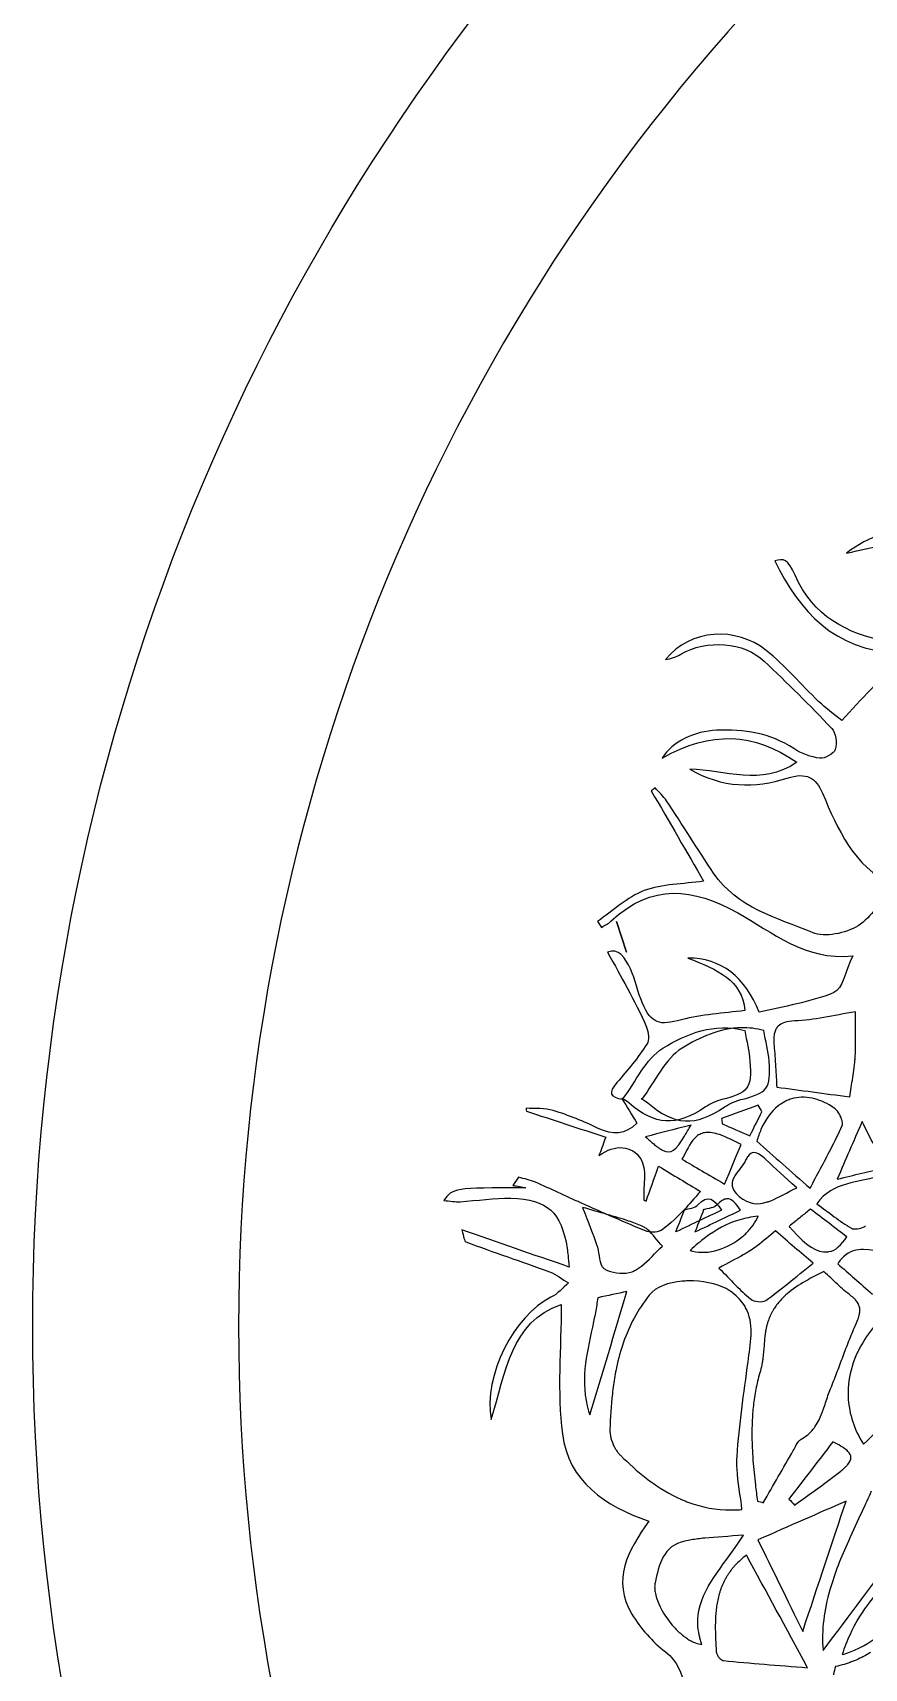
# Model space of a CAD drawing. Extents: x 0 to 430, y 0 to 430.
# Drawn here: x 0.1 to 82.9, y 180.9 to 343.6 of the extents above; entities that cross this region are included whole.
import ezdxf

# ---------------------------------------------------------------- set-up
doc = ezdxf.new("R2010")
doc.units = 0
doc.layers.add('Calque_1', color=7, linetype='CONTINUOUS')

msp = doc.modelspace()

# ---------------------------------------------------------------- linework, layer by layer
at = {"layer": 'Calque_1', "color": 7}
for points in [[(58.24428, 255.19948), (59.23957, 252.12576)], [(70.66779, 244.62703)], [(60.7641, 237.5334)], [(76.89951, 237.71802)], [(65.65414, 234.94876)], [(82.67015, 235.29604)], [(71.90544, 232.21405)], [(54.85014, 226.77203)], [(69.22136, 227.61487)], [(72.32608, 225.8837)], [(74.0681, 224.42437)], [(82.82983, 222.57856)], [(59.27985, 218.40408)], [(79.75503, 203.45841)], [(81.07843, 197.56571)]]:
    msp.add_lwpolyline(points, close=True, dxfattribs=at)
for points in [[(82.00303, 246.20677), (82.00353, 246.20677)], [(73.9591, 244.09837), (73.9591, 244.09786)], [(74.019, 244.29526), (74.019, 244.29475), (74.019, 244.29423)], [(74.0991, 244.47458), (74.0991, 244.47406)], [(74.20039, 244.63736), (74.20039, 244.63684)], [(74.32493, 244.78257), (74.32493, 244.78205)], [(82.01303, 244.95155), (82.01303, 244.95207)], [(73.886, 243.40953), (73.886, 243.40901)], [(73.894, 243.65551), (73.894, 243.65499)], [(73.9123, 242.86899), (73.9123, 242.86848)], [(73.9178, 243.88547), (73.9178, 243.88495), (73.9178, 243.88444)], [(82.02543, 242.70001), (82.02543, 242.70053)], [(73.9991, 241.79309), (73.9991, 241.79257)], [(74.0683, 240.73217), (74.0683, 240.73166)], [(81.93913, 241.14507), (81.93913, 241.14558)], [(82.00993, 242.16878), (82.00993, 242.16929)], [(81.74277, 239.66815), (81.74277, 239.66867), (81.74277, 239.66919)], [(81.88333, 240.65001), (81.88333, 240.65052)], [(74.18767, 238.72248), (74.18767, 238.72196)], [(77.96094, 237.55989), (77.96042, 237.55989)], [(81.43788, 237.75871), (81.43788, 237.75923)], [(72.34417, 236.92482), (72.34417, 236.92534)], [(67.42612, 234.22148), (67.42612, 234.22167)], [(80.71106, 234.9776), (80.71106, 234.97812)], [(62.28277, 232.80212), (62.28329, 232.80212)], [(62.58973, 232.5856), (62.59024, 232.5856)], [(65.01129, 233.86252), (65.0118, 233.86304)], [(72.18862, 233.35236), (72.18811, 233.35184)], [(71.1892, 231.66629), (71.1892, 231.66577)], [(48.49762, 229.77134), (47.9265, 228.95172)], [(80.18917, 229.57339), (80.18968, 229.57339)], [(70.45695, 227.86187), (70.45746, 227.86135)], [(66.90584, 226.52708), (66.90574, 226.52708)], [(77.54489, 226.59695), (77.54437, 226.59691)], [(59.44624, 225.41087), (59.44572, 225.41087)], [(60.1201, 225.17006), (60.11958, 225.17006)], [(61.34328, 224.54633), (61.34276, 224.54633)], [(75.40652, 224.87918), (75.40652, 224.87867)], [(82.86601, 224.82898), (82.86652, 224.82898)], [(80.24808, 221.15694), (80.24808, 221.15642)], [(80.59586, 221.62616), (80.59586, 221.62564)], [(56.78801, 220.93105), (56.78853, 220.93054)], [(56.86033, 220.82098), (56.86033, 220.82047)], [(78.87625, 220.38538), (78.87607, 220.38536)], [(65.36178, 219.46043), (65.36165, 219.46034)], [(69.52432, 218.45946), (69.5238, 218.45946)], [(80.22346, 219.12603), (80.22294, 219.12603)], [(71.02448, 216.89883), (71.02448, 216.89935)], [(71.55714, 217.66871), (71.55765, 217.66871)], [(73.9327, 216.72977), (73.9327, 216.72925)], [(82.01508, 217.58555), (82.01508, 217.58607)], [(82.28173, 217.214), (82.28173, 217.21452)], [(82.44713, 216.64866), (82.44713, 216.64917)], [(82.45013, 216.45642), (82.45013, 216.45694)], [(73.15286, 214.86321), (73.15286, 214.86269)], [(73.53221, 215.99028), (73.53221, 215.98976)], [(82.43153, 216.26212), (82.43153, 216.26263)], [(72.92856, 213.04213), (72.92856, 213.04161)], [(73.08826, 214.55367), (73.08826, 214.55315)], [(80.70865, 211.78591), (80.70865, 211.78642)], [(82.40651, 212.73931), (82.40651, 212.73879)], [(72.73942, 211.33577), (72.73942, 211.33526)], [(80.13659, 210.25835), (80.13659, 210.25887)], [(55.462, 206.50506), (55.462, 206.50454)], [(71.71025, 204.04268), (71.71025, 204.04216)], [(71.71525, 204.85142), (71.71525, 204.8509)], [(58.20033, 202.6578), (58.20033, 202.65728)], [(58.40497, 202.371), (58.40497, 202.37048)], [(71.72675, 203.23394), (71.72675, 203.23343)], [(70.23267, 200.71739), (70.23267, 200.71791)], [(65.52288, 197.39817), (65.5234, 197.39817)], [(75.94024, 197.16939), (75.94024, 197.16888)], [(70.71843, 196.72849), (70.71843, 196.729)], [(70.88035, 194.1923), (70.88009, 194.1923)], [(81.30891, 193.6001), (81.30891, 193.59959)], [(71.16454, 192.19344), (71.16431, 192.19398)], [(69.40524, 190.3791), (69.40524, 190.37858)], [(69.60109, 190.65299), (69.60109, 190.65247)], [(69.81452, 190.92274), (69.81452, 190.92222), (69.81452, 190.9217)], [(70.04603, 191.18732), (70.04603, 191.1868), (70.04603, 191.18629)], [(62.04056, 188.83966), (62.04056, 188.83914)], [(68.55465, 188.64794), (68.55465, 188.64742), (68.55465, 188.64691)], [(68.6611, 188.9456), (68.6611, 188.94508)], [(68.78047, 189.24015), (68.78047, 189.23964)], [(68.91432, 189.53109), (68.91432, 189.53057), (68.91432, 189.53006)], [(69.06211, 189.8179), (69.06211, 189.81738), (69.06211, 189.81686)], [(69.22592, 190.10057), (69.22592, 190.10005)], [(79.46509, 188.73993), (79.46509, 188.73942)], [(68.19864, 187.1116), (68.19864, 187.11108), (68.19864, 187.11057)], [(68.30871, 187.7343), (68.30871, 187.73378)], [(68.46115, 188.34667), (68.46115, 188.34615), (68.46115, 188.34563)], [(66.43979, 186.70594), (66.43979, 186.70646)], [(68.08444, 185.83781), (68.08444, 185.83729), (68.08444, 185.83677)], [(68.12574, 186.47908), (68.12574, 186.47856), (68.12574, 186.47756)], [(66.41499, 184.52054), (66.41499, 184.52106)], [(66.49459, 184.1278), (66.49459, 184.12832)], [(68.07544, 184.53763), (68.07544, 184.53711), (68.07544, 184.53659)], [(81.47117, 184.31849), (81.47117, 184.31797)], [(68.16524, 182.56302), (68.16524, 182.5625)], [(68.18954, 182.44003), (68.18954, 182.43951), (68.18954, 182.439)], [(77.25206, 181.00032), (77.25154, 181.00084)], [(77.25254, 181.00084), (77.25254, 181.00136)]]:
    msp.add_lwpolyline(points, dxfattribs=at)
for points in [[(0.14455, 214.99998), (0.14454, 333.66137), (96.33861, 429.85544), (215, 429.85545)], [(77.56064, 352.41145), (41.10945, 315.96746), (20.6313, 266.53827), (20.6313, 214.99866)], [(88.17873, 294.64581), (85.77519, 294.09941), (83.38917, 293.57924), (81.13607, 291.80931)], [(81.13607, 291.80931), (83.79345, 292.39837), (86.08511, 292.90651), (87.97276, 293.32491)], [(76.00158, 289.60725), (75.26742, 291.21939), (74.86478, 291.31758), (73.98318, 291.04602)], [(73.98318, 291.04602), (76.44498, 286.08621), (79.8945, 282.08819), (86.23254, 281.93175)], [(85.28393, 283.0596), (81.0707, 283.74656), (77.83562, 285.58026), (76.00158, 289.60725)], [(73.11909, 282.14917), (70.1745, 284.50165), (65.5786, 284.32636), (63.10859, 281.22456)], [(64.63437, 281.76331), (67.17959, 283.25186), (70.95489, 282.98493), (72.93637, 281.08208)], [(63.10859, 281.22456), (63.65867, 281.31286), (64.17264, 281.49311), (64.63437, 281.76331)], [(78.3474, 277.07642), (76.59022, 278.75421), (75.00729, 280.64069), (73.11909, 282.14917)], [(72.93637, 281.08208), (75.21572, 278.89314), (77.49069, 276.69492), (79.65106, 274.39139)], [(86.39283, 281.2951), (84.52542, 279.31102), (82.65773, 277.32691), (80.64399, 275.18749)], [(80.64399, 275.18749), (79.87946, 275.81075), (79.06406, 276.39191), (78.3474, 277.07642)], [(62.78911, 271.43018), (67.62244, 274.209), (71.91828, 273.95685), (76.17254, 271.02077)], [(68.18017, 274.20079), (66.03348, 274.12119), (63.80419, 273.07185), (62.78911, 271.43018)], [(75.8908, 272.38159), (73.52282, 273.93469), (70.90538, 274.30143), (68.18017, 274.20079)], [(79.65106, 274.39139), (80.06953, 273.94534), (80.18226, 272.93046), (80.00173, 272.3031)], [(78.46639, 271.42333), (77.5785, 271.52283), (76.64575, 271.88632), (75.8908, 272.38159)], [(80.00173, 272.3031), (79.87864, 271.87537), (78.96641, 271.36753), (78.46639, 271.42333)], [(76.17254, 271.02077), (72.62973, 268.59609), (69.01007, 270.25857), (65.5321, 270.32147)], [(65.5321, 270.32147), (68.71493, 268.4763), (72.03016, 268.39699), (75.22009, 269.44196)], [(75.22009, 269.44196), (77.1392, 270.07042), (78.058, 269.49826), (78.73117, 267.94413)], [(62.06944, 268.4766), (61.94581, 268.37649), (61.82217, 268.27639), (61.69854, 268.17659)], [(63.21911, 267.19013), (62.90536, 267.66489), (62.45622, 268.04996), (62.06944, 268.4766)], [(61.69854, 268.17659), (63.48525, 265.09749), (65.27197, 262.01866), (66.90907, 259.19799)], [(67.90282, 259.99873), (66.29827, 262.36652), (64.79657, 264.80377), (63.21911, 267.19013)], [(78.73117, 267.94413), (80.28101, 264.36565), (81.75508, 260.74944), (85.73034, 258.81348)], [(57.68881, 255.20793), (61.74777, 259.08723), (65.89864, 258.49105), (70.2954, 256.05872)], [(66.90907, 259.19799), (64.82091, 258.89881), (62.77543, 258.92889), (60.99446, 258.25777)], [(77.73332, 254.08721), (74.19927, 255.54403), (70.24945, 256.53622), (67.90282, 259.99873)], [(85.73034, 258.81348), (84.46169, 257.25437), (83.63042, 255.57877), (82.27998, 254.76489)], [(60.99446, 258.25777), (59.30075, 257.61947), (57.88329, 256.24852), (56.3444, 255.19945)], [(70.2954, 256.05872), (73.77858, 254.13151), (76.88127, 251.29744), (81.74332, 251.77303)], [(56.3444, 255.19945), (56.47651, 255.00282), (56.60835, 254.80591), (56.7402, 254.60901)], [(56.7402, 254.60901), (57.05859, 254.80619), (57.42376, 254.95469), (57.68881, 255.20793)], [(82.27998, 254.76489), (81.03869, 254.01691), (78.9809, 253.57279), (77.73332, 254.08721)], [(59.62214, 250.47264), (59.10763, 251.54768), (58.41997, 252.66129), (57.33978, 252.12554)], [(57.33978, 252.12554), (58.06328, 250.82706), (58.70717, 249.72412), (59.29965, 248.59465)], [(60.81174, 247.07219), (60.33388, 248.17076), (60.13721, 249.39622), (59.62214, 250.47264)], [(72.42158, 246.16397), (71.0602, 249.66286), (68.6222, 251.5947), (65.34993, 251.5567)], [(65.34993, 251.5567), (68.28931, 250.40481), (70.72813, 249.37516), (71.00112, 246.3461)], [(81.74332, 251.77303), (81.01243, 250.26451), (80.73124, 248.48033), (79.86113, 248.12043)], [(59.29965, 248.59465), (59.97445, 247.30848), (60.66349, 246.0234), (61.22177, 244.68608)], [(79.86113, 248.12043), (77.49233, 247.14084), (74.87435, 246.76343), (72.42158, 246.16397)], [(64.71779, 245.42885), (62.51366, 244.8365), (61.73136, 244.95847), (60.81174, 247.07219)], [(71.00112, 246.3461), (68.81723, 246.04664), (66.70692, 245.96351), (64.71779, 245.42885)], [(82.00353, 246.20677), (79.77288, 245.85618), (77.87066, 245.37431), (75.95428, 245.30812)], [(82.01303, 244.95207), (82.00803, 245.35239), (82.00303, 245.76934), (82.00303, 246.20677)], [(61.22177, 244.68608), (61.42914, 244.18972), (61.51694, 243.39171), (61.25627, 242.9979)], [(62.86081, 242.59889), (65.18202, 244.0311), (67.96084, 245.17233), (70.98913, 244.35518)], [(70.66779, 244.62703), (68.49989, 244.58373), (66.50135, 243.67288), (64.76065, 242.59872)], [(72.88884, 244.35521), (72.13177, 244.55956), (71.39042, 244.64147), (70.66779, 244.62703)], [(70.98913, 244.35518), (71.17978, 243.29188), (71.44704, 242.31009), (71.51704, 241.31436)], [(73.41697, 241.31405), (73.34697, 242.30979), (73.07949, 243.29193), (72.88884, 244.35521)], [(73.9591, 244.09786), (73.9424, 244.02966), (73.9285, 243.95912), (73.9178, 243.88547)], [(74.019, 244.29423), (73.9959, 244.23183), (73.9757, 244.16635), (73.9591, 244.09837)], [(74.0991, 244.47406), (74.069, 244.41706), (74.0422, 244.35783), (74.019, 244.29526)], [(74.20039, 244.63684), (74.16289, 244.58554), (74.12919, 244.53153), (74.0991, 244.47458)], [(74.32493, 244.78205), (74.27963, 244.73655), (74.23783, 244.68855), (74.20039, 244.63736)], [(75.95428, 245.30812), (75.16003, 245.28062), (74.64317, 245.10212), (74.32493, 244.78257)], [(82.02543, 242.70053), (82.03853, 243.41388), (82.02443, 244.1508), (82.01303, 244.95155)], [(61.25627, 242.9979), (60.36838, 241.65675), (59.36123, 240.38043), (58.28379, 239.18368)], [(58.84891, 237.51163), (60.15885, 239.2515), (61.13428, 241.53369), (62.86081, 242.59889)], [(64.76065, 242.59872), (63.04108, 241.53782), (62.066, 239.27086), (60.764, 237.5334)], [(73.886, 243.40901), (73.88579, 243.23972), (73.895, 243.0596), (73.9123, 242.86899)], [(73.894, 243.65499), (73.889, 243.57589), (73.886, 243.49407), (73.886, 243.40953)], [(73.9178, 243.88444), (73.9071, 243.81094), (73.8992, 243.73445), (73.894, 243.65551)], [(73.9123, 242.86848), (73.945, 242.50943), (73.9736, 242.15004), (73.9991, 241.79309)], [(82.00993, 242.16929), (82.01693, 242.34522), (82.02213, 242.52181), (82.02543, 242.70001)], [(71.51704, 241.31436), (71.71152, 238.55085), (71.37125, 238.15512), (68.71962, 237.4799)], [(70.61921, 237.47966), (73.27083, 238.15516), (73.61145, 238.55054), (73.41697, 241.31405)], [(73.9991, 241.79257), (74.0246, 241.43562), (74.0472, 241.08136), (74.0683, 240.73217)], [(74.0683, 240.73166), (74.1105, 240.03314), (74.1469, 239.35583), (74.18767, 238.72248)], [(81.88333, 240.65052), (81.90383, 240.81499), (81.92263, 240.97985), (81.93913, 241.14507)], [(81.93913, 241.14558), (81.95563, 241.31081), (81.97003, 241.47647), (81.98153, 241.64219)], [(81.98153, 241.64219), (81.99363, 241.81729), (82.00283, 241.99268), (82.00993, 242.16878)], [(58.28379, 239.18368), (57.36034, 238.15786), (57.60022, 237.71127), (58.84891, 237.51163)], [(81.43788, 237.75923), (81.52828, 238.3797), (81.64095, 239.01876), (81.74277, 239.66815)], [(81.74277, 239.66919), (81.79367, 239.9939), (81.84227, 240.32089), (81.88333, 240.65001)], [(59.45505, 237.1624), (59.25729, 237.33304), (59.007, 237.44244), (58.77942, 237.58136)], [(58.77942, 237.58136), (59.27452, 236.76749), (59.77099, 235.95252), (60.27182, 235.13072)], [(60.6793, 237.5815), (60.6783, 237.5825), (60.7486, 237.5117), (60.7486, 237.5117)], [(60.764, 237.5334), (60.7358, 237.5496), (60.7069, 237.5646), (60.6793, 237.5815)], [(60.7486, 237.5117), (60.7536, 237.5187), (60.7588, 237.5264), (60.7641, 237.5334)], [(60.764, 237.5334), (60.96767, 237.41648), (61.18116, 237.31229), (61.35466, 237.16237)], [(68.71962, 237.4799), (68.15259, 237.3355), (67.58555, 237.07817), (67.09866, 236.75299)], [(68.99864, 236.75309), (69.48553, 237.07799), (70.05244, 237.33554), (70.61921, 237.47966)], [(74.18767, 238.72196), (76.50861, 238.41374), (78.93177, 238.09153), (81.43788, 237.75871)], [(75.4122, 237.47565), (75.334, 237.44665), (75.25669, 237.41525), (75.18017, 237.38105)], [(75.6494, 237.55525), (75.5694, 237.53135), (75.49058, 237.50475), (75.4122, 237.47565)], [(75.89072, 237.61935), (75.80942, 237.60065), (75.72923, 237.57915), (75.6494, 237.55525)], [(76.89945, 237.71805), (76.5535, 237.72805), (76.21612, 237.69415), (75.89072, 237.61935)], [(77.96042, 237.55989), (77.59986, 237.65599), (77.24546, 237.70852), (76.89951, 237.71802)], [(79.89106, 236.64625), (79.24051, 237.08895), (78.59178, 237.39169), (77.96094, 237.55989)], [(51.94985, 236.39911), (51.10135, 236.65972), (50.14152, 236.55942), (49.23175, 236.62172)], [(49.23175, 236.62172), (49.25125, 236.52632), (49.27065, 236.43114), (49.29005, 236.33594)], [(49.29005, 236.33594), (51.89682, 235.47776), (54.50359, 234.61958), (57.17026, 233.74172)], [(56.41993, 234.62751), (54.97321, 235.3134), (53.47808, 235.92928), (51.94985, 236.39911)], [(67.09866, 236.75299), (64.15955, 234.79133), (62.08589, 234.89169), (59.45505, 237.1624)], [(61.35466, 237.16237), (63.98577, 234.89166), (66.05953, 234.79142), (68.99864, 236.75309)], [(72.34417, 236.92534), (71.12504, 236.48148), (69.90616, 236.03749), (68.68703, 235.59363)], [(71.49823, 233.88521), (71.9419, 234.76171), (72.32402, 235.51756), (72.70642, 236.27318)], [(72.70642, 236.27318), (72.5858, 236.49032), (72.46507, 236.70768), (72.34417, 236.92482)], [(74.30684, 236.84982), (73.61891, 236.30716), (73.03706, 235.51688), (72.60772, 234.49596)], [(74.51613, 237.00536), (74.44523, 236.95606), (74.37562, 236.90408), (74.30684, 236.84982)], [(75.18017, 237.38105), (74.95046, 237.27854), (74.72882, 237.15333), (74.51613, 237.00536)], [(80.63726, 235.54244), (80.49264, 235.96989), (80.18596, 236.44542), (79.89106, 236.64625)], [(60.27182, 235.13072), (59.1063, 233.96105), (57.85543, 233.94737), (56.41993, 234.62751)], [(65.65414, 234.94876), (63.89751, 234.49697), (62.61792, 234.16789), (61.12935, 233.78501)], [(65.0118, 233.86304), (65.20439, 234.17551), (65.41576, 234.53656), (65.65414, 234.94876)], [(67.13157, 234.21167), (66.94487, 234.19207), (66.77692, 234.14717), (66.62411, 234.08144)], [(67.42612, 234.22167), (67.32298, 234.22467), (67.22491, 234.22163), (67.13157, 234.21167)], [(67.75117, 234.19048), (67.63734, 234.20808), (67.52926, 234.21808), (67.42612, 234.22148)], [(68.49014, 234.00083), (68.24712, 234.08513), (68.00124, 234.15178), (67.75117, 234.19048)], [(68.68703, 235.59363), (68.71133, 235.42217), (68.73633, 235.25041), (68.76093, 235.07894)], [(68.76093, 235.07894), (69.65045, 234.69114), (70.53976, 234.30309), (71.49823, 233.88521)], [(72.60772, 234.49596), (72.45317, 234.12895), (72.33277, 233.74836), (72.18862, 233.35236)], [(79.55303, 232.55912), (79.94991, 233.33174), (80.33577, 234.10601), (80.68526, 234.8949)], [(82.67015, 235.29604), (81.76639, 233.21158), (81.0601, 231.58264), (80.18917, 229.57339)], [(80.72196, 235.07322), (80.72696, 235.20798), (80.69506, 235.37147), (80.63726, 235.54244)], [(80.68526, 234.8949), (80.69636, 234.92), (80.70506, 234.948), (80.71106, 234.9776)], [(80.71106, 234.97812), (80.71706, 235.00792), (80.72106, 235.03952), (80.72196, 235.07322)], [(85.00231, 230.72474), (84.21836, 232.26142), (83.546, 233.57914), (82.67015, 235.29604)], [(57.17026, 233.74172), (56.8505, 232.88108), (56.67189, 232.40057), (56.49327, 231.92034)], [(56.49327, 231.92034), (58.08961, 233.10013), (59.79837, 232.93631), (60.64167, 231.60776)], [(61.12935, 233.78501), (61.43212, 233.5131), (61.70031, 233.2761), (61.94119, 233.07549)], [(61.94119, 233.07549), (62.06163, 232.97519), (62.17492, 232.88384), (62.28277, 232.80212)], [(62.28329, 232.80212), (62.391, 232.72052), (62.49265, 232.64815), (62.58973, 232.5856)], [(62.59024, 232.5856), (62.68724, 232.5231), (62.77942, 232.46992), (62.86774, 232.42695)], [(62.86774, 232.42695), (63.66384, 232.03949), (64.14474, 232.45675), (65.01129, 233.86252)], [(66.02673, 233.65924), (65.50798, 233.12437), (65.18885, 232.29554), (64.74618, 231.56377)], [(66.40551, 233.96775), (66.26699, 233.88215), (66.142, 233.77812), (66.02673, 233.65924)], [(66.62411, 234.08144), (66.54771, 234.04864), (66.47477, 234.01054), (66.40551, 233.96775)], [(70.64557, 233.03551), (69.92365, 233.33517), (69.21922, 233.74793), (68.49014, 234.00083)], [(68.99399, 229.08123), (69.60725, 230.54927), (70.1264, 231.79227), (70.64557, 233.03551)], [(72.18811, 233.35184), (73.95076, 231.79656), (75.54584, 230.3896), (77.49476, 228.66996)], [(77.49476, 228.66996), (78.18883, 229.99066), (78.89167, 231.27153), (79.55303, 232.55912)], [(60.64167, 231.60776), (61.29159, 230.58412), (60.88837, 228.89238), (60.95377, 227.49763)], [(64.74618, 231.56377), (66.06598, 230.79228), (67.31341, 230.0633), (68.99399, 229.08123)], [(71.08481, 231.45183), (70.87156, 230.96104), (70.39045, 230.49279), (70.06317, 229.99869)], [(71.1892, 231.66577), (71.1535, 231.60097), (71.1187, 231.52999), (71.08481, 231.45183)], [(71.29876, 231.84147), (71.26146, 231.78927), (71.22486, 231.73106), (71.1892, 231.66629)], [(71.90544, 232.21405), (71.68992, 232.21005), (71.485, 232.10232), (71.29876, 231.84147)], [(73.1188, 231.50506), (72.7146, 231.8904), (72.29337, 232.221), (71.90544, 232.21405)], [(76.16564, 228.69954), (74.95854, 229.80796), (74.0242, 230.64141), (73.1188, 231.50506)], [(50.17657, 229.26376), (49.64372, 229.49485), (49.05891, 229.60561), (48.49762, 229.77134)], [(61.18518, 227.39863), (61.57333, 228.47806), (61.9612, 229.55748), (62.42702, 230.8535)], [(62.42702, 230.8535), (63.95088, 229.93953), (65.1908, 229.19621), (66.58801, 228.35828)], [(69.83011, 229.56771), (69.65424, 229.12812), (69.67955, 228.65954), (70.17118, 228.1311)], [(70.06317, 229.99869), (69.96967, 229.85751), (69.88874, 229.71423), (69.83011, 229.56771)], [(84.88966, 230.02194), (82.16254, 229.10551), (79.7705, 229.41477), (78.17689, 227.12548)], [(80.18968, 229.57339), (81.99227, 230.00459), (83.32709, 230.32413), (85.00231, 230.72474)], [(49.22852, 228.72528), (42.00588, 228.70508), (41.93585, 228.69688), (41.05863, 227.45169)], [(42.69518, 227.33628), (44.37741, 227.43478), (46.061, 227.72492), (47.73612, 227.67622)], [(47.73612, 227.67622), (51.41405, 227.56901), (52.74369, 226.30909), (53.33097, 222.67455)], [(47.9265, 228.95172), (48.36033, 228.87622), (48.79442, 228.80078), (49.22852, 228.72528)], [(54.70108, 227.21431), (53.18762, 227.8857), (51.6955, 228.60577), (50.17657, 229.26376)], [(66.58801, 228.35828), (65.97776, 227.66582), (65.4709, 227.0907), (64.96432, 226.51584)], [(66.34265, 227.0144), (67.32327, 228.08452), (67.95157, 227.61523), (68.68655, 226.48877)], [(70.17118, 228.1311), (70.25308, 228.043), (70.34788, 227.9534), (70.45695, 227.86187)], [(70.45746, 227.86135), (71.43398, 227.04187), (72.32212, 227.01084), (73.23559, 227.3048)], [(73.57924, 227.42934), (74.38562, 227.75137), (75.2224, 228.27814), (76.16564, 228.69954)], [(41.05863, 227.45169), (41.6708, 227.40469), (42.18668, 227.30678), (42.69518, 227.33628)], [(61.2801, 224.37587), (59.06175, 225.25838), (56.88442, 226.24565), (54.70108, 227.21431)], [(59.44572, 225.41087), (58.07887, 225.87415), (56.59145, 226.24326), (54.85014, 226.77203)], [(54.85015, 226.77204), (55.46368, 225.16973), (55.89271, 224.13129), (56.25678, 223.07046)], [(60.95377, 227.49763), (61.03087, 227.46453), (61.10808, 227.43173), (61.18518, 227.39863)], [(65.02696, 226.58038), (64.30264, 225.89942), (63.63522, 225.13559), (62.82885, 224.56949)], [(64.14426, 224.33238), (64.53405, 225.32511), (64.78023, 225.95193), (65.02696, 226.58038)], [(68.68655, 226.48877), (67.2568, 225.81), (65.85576, 225.14489), (64.14426, 224.33238)], [(64.96432, 226.51584), (65.43288, 226.67364), (66.05024, 226.69524), (66.34265, 227.0144)], [(66.90574, 226.52708), (66.66501, 225.91324), (66.42468, 225.30132), (66.04378, 224.33187)], [(66.04378, 224.33187), (67.75528, 225.14437), (69.15666, 225.80983), (70.58614, 226.48833)], [(66.92644, 226.57978), (66.9267, 226.58178), (66.86394, 226.51568), (66.86394, 226.51568)], [(66.86394, 226.51568), (66.87714, 226.51968), (66.89234, 226.52268), (66.90584, 226.52708)], [(68.24261, 227.01439), (67.95817, 226.70397), (67.36889, 226.67355), (66.90574, 226.52708)], [(66.90574, 226.52708), (66.91174, 226.54178), (66.92064, 226.56508), (66.92644, 226.57978)], [(69.22136, 227.61487), (68.92852, 227.60007), (68.61024, 227.41559), (68.24261, 227.01439)], [(70.58614, 226.48833), (70.12694, 227.19237), (69.70943, 227.63957), (69.22136, 227.61487)], [(73.23559, 227.3048), (73.34977, 227.3415), (73.46403, 227.3833), (73.57924, 227.42934)], [(77.54437, 226.59691), (77.17614, 226.301), (76.90757, 226.08521), (76.59197, 225.83158)], [(81.14777, 223.8488), (79.9858, 224.73516), (78.8201, 225.62418), (77.54489, 226.59695)], [(78.17689, 227.12548), (78.77593, 226.69065), (79.34168, 226.25247), (79.90547, 225.83822)], [(53.51479, 220.83951), (49.84479, 222.10599), (46.5014, 223.26007), (42.8314, 224.52656)], [(42.8314, 224.52656), (43.05132, 223.86419), (43.07512, 223.3944), (43.24799, 223.3309)], [(60.11958, 225.17006), (59.89801, 225.25366), (59.67389, 225.33371), (59.44624, 225.41087)], [(60.77742, 224.90703), (60.56055, 224.99943), (60.34183, 225.08643), (60.1201, 225.17006)], [(61.07043, 224.74993), (60.97643, 224.81063), (60.87887, 224.86382), (60.77742, 224.90703)], [(61.34276, 224.54633), (61.25476, 224.62093), (61.16443, 224.68926), (61.07043, 224.74993)], [(62.82885, 224.56949), (62.44426, 224.29957), (61.71474, 224.20276), (61.2801, 224.37587)], [(62.80727, 222.91852), (62.30618, 223.42997), (61.87149, 224.09839), (61.34328, 224.54633)], [(69.95672, 225.35868), (68.78123, 224.93509), (67.72772, 224.29218), (66.70885, 223.48024)], [(70.40372, 225.50699), (70.25292, 225.46109), (70.10353, 225.41159), (69.95672, 225.35868)], [(72.32608, 225.88371), (71.64458, 225.81861), (71.00754, 225.691), (70.40372, 225.50699)], [(71.15199, 224.21404), (71.65153, 224.70836), (72.0598, 225.27459), (72.32608, 225.8837)], [(74.0681, 224.42437), (73.45849, 223.94552), (72.85643, 223.42157), (72.21911, 222.94436)], [(77.78983, 221.22353), (76.57041, 222.27232), (75.37805, 223.29763), (74.0681, 224.42437)], [(76.59197, 225.83158), (76.19913, 225.51595), (75.76956, 225.1709), (75.40652, 224.87918)], [(75.40652, 224.87867), (75.48102, 224.79037), (75.55297, 224.71271), (75.62614, 224.62907)], [(75.62614, 224.62907), (75.66324, 224.58667), (75.70054, 224.54367), (75.73724, 224.50246)], [(75.73724, 224.50246), (77.10274, 222.97135), (78.2379, 222.25411), (79.21352, 222.34445)], [(79.90547, 225.83822), (80.46925, 225.42396), (81.03119, 225.03376), (81.62216, 224.6941)], [(81.62216, 224.6941), (81.87747, 224.54731), (82.51001, 224.646), (82.86601, 224.82898)], [(82.86652, 224.82898), (82.92562, 224.85948), (82.97717, 224.89228), (83.01794, 224.92668)], [(43.24799, 223.3309), (46.01259, 222.3163), (48.80564, 221.38018), (51.56805, 220.36064)], [(56.25678, 223.07046), (56.48659, 222.40163), (56.49881, 221.44394), (56.78801, 220.93105)], [(60.71748, 220.92174), (61.45858, 221.4915), (62.09961, 222.27677), (62.80727, 222.91852)], [(66.328, 223.1676), (66.07515, 222.95427), (65.8238, 222.73079), (65.57249, 222.49787)], [(65.79522, 222.43017), (67.37562, 222.00694), (69.33817, 222.6592), (70.76081, 223.85747)], [(66.70885, 223.48024), (66.58158, 223.37882), (66.45437, 223.27421), (66.328, 223.1676)], [(70.76081, 223.85747), (70.89628, 223.9716), (71.02711, 224.09046), (71.15199, 224.21404)], [(72.21911, 222.94436), (72.00663, 222.78527), (71.79055, 222.63134), (71.56851, 222.48599)], [(79.37837, 222.36775), (80.03179, 222.49144), (80.61386, 222.98713), (81.14777, 223.8488)], [(53.33097, 222.67455), (53.40207, 222.23453), (53.42207, 221.78629), (53.51479, 220.83951)], [(65.57249, 222.49787), (65.64589, 222.47277), (65.71996, 222.45027), (65.79522, 222.43017)], [(70.84917, 222.04674), (70.11141, 221.62235), (69.31327, 221.22881), (68.41676, 220.73777)], [(71.56851, 222.48599), (71.33483, 222.33299), (71.09495, 222.18813), (70.84917, 222.04674)], [(73.08159, 217.50955), (74.59559, 218.57721), (76.00584, 219.79132), (77.78983, 221.22353)], [(79.21352, 222.34445), (79.26892, 222.34945), (79.32392, 222.35735), (79.37837, 222.36775)], [(80.59586, 221.62564), (80.47695, 221.48819), (80.36078, 221.33271), (80.24808, 221.15694)], [(80.24808, 221.15642), (81.36792, 220.18201), (82.45583, 219.23508), (83.70368, 218.14937)], [(82.56422, 222.57649), (81.85986, 222.54649), (81.1909, 222.31381), (80.59586, 221.62616)], [(82.82983, 222.57849), (82.74073, 222.58049), (82.65226, 222.58049), (82.56422, 222.57649)], [(86.90607, 222.32844), (85.60978, 221.9115), (84.16598, 222.5469), (82.82983, 222.57856)], [(51.56805, 220.36064), (52.24532, 220.11069), (52.83643, 219.62717), (53.46691, 219.25087)], [(56.78853, 220.93054), (56.81073, 220.89134), (56.83473, 220.85464), (56.86033, 220.82098)], [(56.86033, 220.82047), (56.88603, 220.78677), (56.91343, 220.75597), (56.94303, 220.72847)], [(56.94303, 220.72847), (56.97273, 220.70087), (57.00453, 220.67627), (57.03863, 220.65557)], [(57.03863, 220.65557), (57.13383, 220.59797), (57.23807, 220.5459), (57.34921, 220.49899)], [(57.34921, 220.49899), (58.07161, 220.19393), (59.08452, 220.12164), (59.78162, 220.3729)], [(59.78162, 220.3729), (59.83522, 220.3922), (59.88704, 220.4133), (59.93665, 220.4365)], [(59.93665, 220.4365), (60.00555, 220.4687), (60.07342, 220.5037), (60.14025, 220.54037)], [(60.14025, 220.54037), (60.20705, 220.57697), (60.27271, 220.61547), (60.33766, 220.65613)], [(60.33766, 220.65613), (60.46757, 220.73753), (60.59393, 220.82675), (60.71748, 220.92174)], [(68.41676, 220.73777), (69.62222, 219.53473), (70.52319, 218.52114), (71.55714, 217.66871)], [(77.29632, 219.58179), (76.61622, 219.20861), (75.97359, 218.80562), (75.40186, 218.34104)], [(78.87607, 220.38536), (78.33781, 220.12508), (77.8064, 219.86171), (77.29632, 219.58179)], [(79.5558, 219.75441), (79.33236, 219.96541), (79.10698, 220.17699), (78.87625, 220.38538)], [(80.22294, 219.12603), (80.00033, 219.33295), (79.77921, 219.54345), (79.5558, 219.75441)], [(53.46691, 219.25087), (52.88675, 218.77064), (52.37278, 218.15695), (51.71576, 217.83178)], [(55.58447, 206.13092), (56.82576, 210.2528), (58.02406, 214.2327), (59.27985, 218.40408)], [(59.27985, 218.40408), (58.33479, 218.20444), (57.33176, 217.99306), (56.37357, 217.79068)], [(61.49677, 218.04032), (60.33377, 216.57861), (59.51508, 215.00585), (58.93724, 213.35947)], [(64.77254, 219.42784), (63.41, 219.30729), (62.15508, 218.86768), (61.49677, 218.04032)], [(65.36165, 219.46034), (65.16403, 219.45634), (64.96718, 219.44504), (64.77254, 219.42784)], [(69.13726, 218.69562), (68.16649, 219.21298), (66.74511, 219.49136), (65.36178, 219.46043)], [(69.33777, 218.58142), (69.27317, 218.62082), (69.2066, 218.65872), (69.13726, 218.69562)], [(69.5238, 218.45946), (69.4644, 218.50116), (69.40232, 218.54206), (69.33777, 218.58142)], [(70.89529, 217.10399), (70.57636, 217.57884), (70.13266, 218.0322), (69.52432, 218.45946)], [(75.40186, 218.34104), (74.97307, 217.99261), (74.58453, 217.60941), (74.24948, 217.17781)], [(81.5996, 217.95556), (81.11869, 218.31305), (80.66857, 218.71228), (80.22346, 219.12603)], [(81.82697, 217.77107), (81.75787, 217.83267), (81.68246, 217.89397), (81.5996, 217.95556)], [(51.71576, 217.83178), (48.09336, 216.03858), (44.92529, 210.04801), (45.77872, 205.67344)], [(45.77872, 205.67344), (47.24377, 210.42788), (47.68716, 215.37211), (52.73768, 217.10241)], [(52.73768, 217.10241), (52.73768, 212.74124), (52.30632, 208.42874), (52.85256, 204.24394)], [(56.13586, 216.31583), (56.04386, 215.8277), (55.94185, 215.34281), (55.8382, 214.85959)], [(56.37357, 217.79068), (56.30987, 217.29541), (56.22786, 216.80399), (56.13586, 216.31583)], [(71.02448, 216.89935), (70.98388, 216.96805), (70.94088, 217.03615), (70.89529, 217.10399)], [(71.23946, 216.48232), (71.17696, 216.62283), (71.10554, 216.76157), (71.02448, 216.89883)], [(71.32366, 211.42526), (71.54801, 213.19826), (71.92777, 214.93535), (71.23946, 216.48232)], [(71.55765, 217.66871), (71.89923, 217.38777), (72.75536, 217.27935), (73.08159, 217.50955)], [(73.78904, 216.49257), (73.74264, 216.41187), (73.69814, 216.32991), (73.6552, 216.24608)], [(73.9327, 216.72925), (73.8832, 216.65185), (73.8353, 216.57301), (73.78904, 216.49257)], [(74.24948, 217.17781), (74.1378, 217.03394), (74.03189, 216.8849), (73.9327, 216.72977)], [(82.01508, 217.58607), (81.95878, 217.64777), (81.8961, 217.70949), (81.82697, 217.77107)], [(82.16546, 217.40055), (82.12116, 217.46245), (82.07136, 217.52388), (82.01508, 217.58555)], [(82.28173, 217.21452), (82.24863, 217.27672), (82.20973, 217.33868), (82.16546, 217.40055)], [(82.36543, 217.02745), (82.34263, 217.08985), (82.31473, 217.15197), (82.28173, 217.214)], [(82.41973, 216.83883), (82.40623, 216.90193), (82.38833, 216.96487), (82.36543, 217.02745)], [(82.44713, 216.64917), (82.44213, 216.71287), (82.43323, 216.77575), (82.41973, 216.83883)], [(82.43153, 216.26263), (82.44053, 216.32763), (82.44743, 216.39221), (82.45013, 216.45642)], [(82.45013, 216.45694), (82.45313, 216.52134), (82.45213, 216.58498), (82.44713, 216.64866)], [(215, 0.14453), (96.33861, 0.14454), (0.14456, 96.33859), (0.14455, 214.99998)], [(20.6313, 214.99866), (20.6313, 163.45904), (41.10945, 114.03041), (77.56064, 77.58638)], [(55.8382, 214.85959), (55.24206, 212.08078), (54.59057, 209.3656), (55.462, 206.50506)], [(73.15286, 214.86269), (73.12926, 214.76161), (73.10766, 214.65862), (73.08826, 214.55367)], [(73.22986, 215.16086), (73.20216, 215.06336), (73.17646, 214.96444), (73.15286, 214.86321)], [(73.31876, 215.44819), (73.28696, 215.35419), (73.25766, 215.2585), (73.22986, 215.16086)], [(73.34566, 215.52209), (73.33666, 215.49729), (73.32726, 215.47329), (73.31876, 215.44819)], [(73.53221, 215.98976), (73.46431, 215.83937), (73.40229, 215.68274), (73.34566, 215.52209)], [(73.6552, 216.24608), (73.6124, 216.16238), (73.5715, 216.07723), (73.53221, 215.99028)], [(81.59438, 214.06484), (81.69835, 214.31554), (81.80482, 214.56503), (81.91477, 214.81311)], [(81.91477, 214.81311), (82.1107, 215.25512), (82.30194, 215.66917), (82.39433, 216.06575)], [(82.39433, 216.06575), (82.40973, 216.13165), (82.42203, 216.19709), (82.43153, 216.26212)], [(84.14543, 215.25181), (83.53742, 214.56106), (83.02381, 213.84385), (82.60702, 213.10828)], [(58.93724, 213.35947), (58.6483, 212.5363), (58.41935, 211.69504), (58.23806, 210.83973)], [(72.92856, 213.04161), (72.89556, 212.61181), (72.86056, 212.18168), (72.80402, 211.75745)], [(72.99786, 213.89841), (72.97146, 213.61461), (72.95056, 213.32867), (72.92856, 213.04213)], [(73.03656, 214.23224), (73.02156, 214.12294), (73.00836, 214.01186), (72.99786, 213.89841)], [(73.08826, 214.55315), (73.06886, 214.44818), (73.05156, 214.3412), (73.03656, 214.23224)], [(80.70865, 211.78642), (80.89882, 212.29574), (81.0905, 212.80396), (81.28949, 213.30933)], [(81.28949, 213.30933), (81.38899, 213.56201), (81.49041, 213.81413), (81.59438, 214.06484)], [(82.60702, 213.10828), (82.53752, 212.98568), (82.4706, 212.86288), (82.40651, 212.73931)], [(70.22915, 202.00569), (70.43129, 205.15589), (70.92677, 208.28845), (71.32366, 211.42526)], [(72.80402, 211.75745), (72.78522, 211.61604), (72.76382, 211.47552), (72.73942, 211.33577)], [(80.13659, 210.25887), (80.32999, 210.76675), (80.51853, 211.27674), (80.70865, 211.78591)], [(82.22255, 212.36724), (81.34211, 210.50025), (81.07061, 208.53765), (81.44068, 206.61151)], [(82.40651, 212.73879), (82.34251, 212.61536), (82.28117, 212.49156), (82.22255, 212.36724)], [(58.07217, 209.97983), (57.97141, 209.40387), (57.88989, 208.82269), (57.82361, 208.23731)], [(58.23806, 210.83973), (58.17766, 210.55463), (58.12255, 210.26781), (58.07217, 209.97983)], [(72.54926, 210.5105), (72.46916, 210.24097), (72.39577, 209.97179), (72.3286, 209.70228)], [(72.73942, 211.33526), (72.69052, 211.05576), (72.6294, 210.78022), (72.54926, 210.5105)], [(79.84203, 209.49871), (79.94183, 209.75127), (80.03991, 210.00449), (80.13659, 210.25835)], [(57.82361, 208.23731), (57.69104, 207.06657), (57.61966, 205.8794), (57.57918, 204.68765)], [(72.14515, 208.89355), (72.09015, 208.62405), (72.04143, 208.35481), (71.99787, 208.08533)], [(72.3286, 209.70228), (72.2614, 209.43262), (72.20016, 209.1632), (72.14515, 208.89355)], [(79.27721, 208.0559), (79.35771, 208.28849), (79.44249, 208.51843), (79.53611, 208.7432)], [(79.53611, 208.7432), (79.64053, 208.99394), (79.74221, 209.246), (79.84203, 209.49871)], [(82.80701, 203.21276), (84.92881, 205.25155), (86.97427, 207.21694), (89.16062, 209.31781)], [(71.88315, 207.27659), (71.85025, 207.00711), (71.82245, 206.73786), (71.79945, 206.46837)], [(71.99787, 208.08533), (71.95427, 207.81568), (71.91607, 207.54624), (71.88315, 207.27659)], [(78.6788, 206.3051), (78.7232, 206.41949), (78.7658, 206.53472), (78.80695, 206.65082)], [(78.80695, 206.65082), (78.88935, 206.88303), (78.96632, 207.11803), (79.04312, 207.3531)], [(79.04312, 207.3531), (79.11992, 207.58817), (79.19667, 207.82331), (79.27721, 208.0559)], [(81.44068, 206.61151), (81.51468, 206.22631), (81.61428, 205.84241), (81.73989, 205.4612)], [(55.462, 206.50454), (55.4998, 206.38034), (55.5408, 206.2557), (55.58447, 206.13092)], [(71.74415, 205.65963), (71.73025, 205.39013), (71.72075, 205.12094), (71.71525, 204.85142)], [(71.79945, 206.46837), (71.77645, 206.19871), (71.75805, 205.92931), (71.74415, 205.65963)], [(77.8003, 204.70779), (77.8779, 204.80359), (77.95075, 204.90202), (78.01941, 205.00286)], [(78.01941, 205.00286), (78.29403, 205.40622), (78.50137, 205.84755), (78.6788, 206.3051)], [(81.73989, 205.4612), (81.99111, 204.6988), (82.34619, 203.94643), (82.80701, 203.21276)], [(52.85256, 204.24394), (53.46418, 199.55979), (57.07892, 197.04924), (61.45627, 195.57629)], [(57.57918, 204.68765), (57.56108, 204.153), (57.73483, 203.52088), (58.01791, 202.97406)], [(71.71525, 204.8509), (71.70925, 204.58154), (71.70825, 204.31207), (71.71025, 204.04268)], [(71.71025, 204.04216), (71.71225, 203.77277), (71.71825, 203.50337), (71.72675, 203.23394)], [(79.755, 203.45841), (78.2172, 201.4489), (76.80815, 199.60783), (75.39919, 197.76677)], [(75.82936, 202.58902), (76.03059, 202.93469), (76.19827, 203.38274), (76.47531, 203.62048)], [(76.47531, 203.62048), (76.51491, 203.65448), (76.55691, 203.68438), (76.6014, 203.70888)], [(76.6014, 203.70888), (77.10265, 203.98441), (77.48969, 204.32464), (77.8003, 204.70779)], [(80.51364, 203.05689), (80.29506, 203.18412), (80.0423, 203.3171), (79.75503, 203.45841)], [(58.01791, 202.97406), (58.07451, 202.86471), (58.13564, 202.75883), (58.20033, 202.6578)], [(58.20033, 202.65728), (58.26493, 202.55639), (58.33361, 202.46066), (58.40497, 202.371)], [(58.40497, 202.37048), (58.47637, 202.28068), (58.55083, 202.1975), (58.62769, 202.12192)], [(58.62769, 202.12192), (59.45424, 201.30913), (60.30446, 200.54017), (61.19446, 199.85022)], [(70.23215, 200.73961), (70.20715, 201.16411), (70.20215, 201.58599), (70.22915, 202.00569)], [(71.72675, 203.23343), (71.73575, 202.964), (71.74805, 202.69468), (71.76295, 202.42521)], [(71.76295, 202.42521), (71.77785, 202.15539), (71.79545, 201.88583), (71.81565, 201.61595)], [(72.84194, 197.40484), (73.83651, 199.1335), (74.82659, 200.865), (75.82936, 202.58902)], [(80.81543, 202.86982), (80.72323, 202.93102), (80.62292, 202.99326), (80.51364, 203.05689)], [(81.26656, 202.51274), (81.15013, 202.62956), (80.99983, 202.74749), (80.81543, 202.86982)], [(81.25516, 201.21204), (81.66686, 201.71098), (81.67372, 202.10395), (81.26656, 202.51274)], [(70.23267, 200.71791), (70.23214, 200.72491), (70.23259, 200.73241), (70.23215, 200.73961)], [(70.71843, 196.729), (70.57813, 198.09936), (70.31114, 199.42147), (70.23267, 200.71739)], [(71.81565, 201.61595), (71.87615, 200.80685), (71.95855, 199.99742), (72.05285, 199.18768)], [(78.05639, 198.68765), (78.76139, 199.19423), (79.46362, 199.70448), (80.15497, 200.22916)], [(80.15497, 200.22916), (80.52809, 200.51231), (80.82823, 200.7634), (81.05414, 200.99138)], [(81.05414, 200.99138), (81.12944, 201.06738), (81.19634, 201.14075), (81.25516, 201.21204)], [(61.19446, 199.85022), (61.41696, 199.67773), (61.64162, 199.50998), (61.86936, 199.34792)], [(61.86936, 199.34792), (62.89426, 198.61858), (63.97459, 198.00094), (65.13376, 197.54442)], [(72.05285, 199.18768), (72.11575, 198.64785), (72.18419, 198.10781), (72.25438, 197.56762)], [(75.94024, 197.16888), (76.64349, 197.67795), (77.3514, 198.18102), (78.05639, 198.68765)], [(83.58991, 198.55897), (83.2868, 197.88064), (82.97731, 197.21121), (82.66851, 196.54824)], [(65.13376, 197.54442), (65.26254, 197.49372), (65.39212, 197.44482), (65.52288, 197.39817)], [(65.5234, 197.39817), (65.65415, 197.35147), (65.78541, 197.30677), (65.91821, 197.26433)], [(65.91821, 197.26433), (67.24627, 196.83957), (68.6778, 196.62826), (70.24456, 196.69899)], [(72.25438, 197.56762), (72.45007, 197.51332), (72.64625, 197.45895), (72.84194, 197.40484)], [(81.07843, 197.56571), (78.32382, 196.35562), (75.49458, 195.11266), (72.30429, 193.71117)], [(75.39919, 197.76677), (75.57971, 197.56768), (75.7597, 197.36848), (75.94024, 197.16939)], [(76.76242, 184.60991), (78.32531, 189.30205), (79.73571, 193.53535), (81.07843, 197.56571)], [(61.45627, 195.57629), (59.35718, 192.63392), (57.74661, 189.70687), (59.7776, 186.33241)], [(70.24456, 196.69899), (70.40122, 196.70599), (70.55904, 196.71569), (70.71843, 196.72849)], [(82.66851, 196.54824), (82.20527, 195.55379), (81.74411, 194.57417), (81.30891, 193.6001)], [(65.03755, 193.59958), (62.90152, 193.15736), (62.43981, 191.20572), (62.07546, 189.45409)], [(65.68144, 193.7174), (65.46503, 193.6827), (65.25077, 193.6437), (65.03755, 193.59958)], [(67.01314, 193.88328), (66.55548, 193.83908), (66.11425, 193.78668), (65.68144, 193.7174)], [(66.43979, 186.70646), (66.96283, 189.34125), (69.17797, 191.46735), (70.88035, 194.1923)], [(70.88009, 194.1923), (69.4042, 194.05232), (68.15729, 193.99381), (67.01314, 193.88328)], [(72.30429, 193.71117), (73.76058, 190.7379), (75.19889, 187.80197), (76.76242, 184.60991)], [(81.30891, 193.59959), (80.58364, 191.97629), (79.93107, 190.36957), (79.46509, 188.73993)], [(71.16431, 192.19398), (70.73705, 191.87305), (70.36673, 191.53688), (70.04603, 191.18732)], [(77.25254, 181.00136), (75.06763, 185.01808), (73.14156, 188.55877), (71.16454, 192.19344)], [(78.78865, 182.70568), (81.32949, 186.08779), (83.95102, 189.57822), (86.66775, 193.19444)], [(69.40524, 190.37858), (69.34274, 190.28658), (69.28296, 190.194), (69.22592, 190.10057)], [(69.60109, 190.65247), (69.53299, 190.56197), (69.4677, 190.4711), (69.40524, 190.3791)], [(69.81452, 190.9217), (69.74062, 190.8329), (69.66913, 190.74337), (69.60109, 190.65299)], [(70.04603, 191.18629), (69.96603, 191.09909), (69.88843, 191.01157), (69.81452, 190.92274)], [(62.03356, 189.0536), (62.03276, 188.9836), (62.03556, 188.91244), (62.04056, 188.83966)], [(62.07546, 189.45409), (62.04906, 189.32749), (62.03516, 189.19351), (62.03356, 189.0536)], [(62.04056, 188.83914), (62.05066, 188.69374), (62.07216, 188.54261), (62.10416, 188.38801)], [(68.55465, 188.64691), (68.52145, 188.54731), (68.49025, 188.44732), (68.46115, 188.34667)], [(68.6611, 188.94508), (68.6235, 188.84648), (68.5879, 188.74768), (68.55465, 188.64794)], [(68.78047, 189.23964), (68.73837, 189.14224), (68.69867, 189.0442), (68.6611, 188.9456)], [(68.91432, 189.53006), (68.86752, 189.43406), (68.82252, 189.33741), (68.78047, 189.24015)], [(69.06211, 189.81686), (69.01041, 189.72216), (68.9611, 189.62709), (68.91432, 189.53109)], [(69.22592, 190.10005), (69.16892, 190.00665), (69.11394, 189.91271), (69.06211, 189.8179)], [(79.46509, 188.73942), (78.90596, 186.78384), (78.6152, 184.79506), (78.78865, 182.70568)], [(85.28851, 189.62463), (83.74707, 188.13194), (82.44241, 186.4256), (81.47117, 184.31849)], [(62.10416, 188.38801), (62.15206, 188.15585), (62.22327, 187.91498), (62.315, 187.66971)], [(62.315, 187.66971), (62.62074, 186.85208), (63.15168, 185.98695), (63.78674, 185.24453)], [(68.19864, 187.11057), (68.16854, 186.90154), (68.14444, 186.69106), (68.12574, 186.47908)], [(68.30871, 187.73378), (68.26531, 187.52805), (68.22881, 187.32079), (68.19864, 187.1116)], [(68.46115, 188.34563), (68.40285, 188.144), (68.35205, 187.93987), (68.30871, 187.7343)], [(81.42311, 182.55167), (84.02891, 183.51375), (85.73435, 185.24997), (87.21087, 187.15553)], [(59.7776, 186.33241), (60.63075, 184.91497), (61.79819, 183.57957), (63.10485, 182.57317)], [(66.41499, 184.52106), (66.28203, 185.29706), (66.30345, 186.01875), (66.43979, 186.70594)], [(68.08444, 185.83677), (68.06634, 185.40751), (68.06594, 184.97381), (68.07544, 184.53763)], [(68.12574, 186.47756), (68.10704, 186.26557), (68.09344, 186.05226), (68.08444, 185.83781)], [(63.78674, 185.24453), (63.91376, 185.09604), (64.0451, 184.95294), (64.17948, 184.81562)], [(64.17948, 184.81562), (64.31395, 184.6782), (64.45143, 184.54691), (64.59135, 184.42339)], [(64.59135, 184.42339), (64.87098, 184.1765), (65.1594, 183.96025), (65.44917, 183.78519)], [(65.44917, 183.78519), (65.52167, 183.74139), (65.59426, 183.70009), (65.66673, 183.66168)], [(66.49459, 184.12832), (66.46369, 184.26062), (66.43719, 184.39134), (66.41499, 184.52054)], [(66.60104, 183.72576), (66.56104, 183.86135), (66.52544, 183.99549), (66.49459, 184.1278)], [(68.07544, 184.53659), (68.08044, 184.31867), (68.08744, 184.09973), (68.09664, 183.88082)], [(68.09664, 183.88082), (68.09764, 183.85672), (68.09964, 183.83252), (68.10064, 183.80842)], [(68.10064, 183.80842), (68.11864, 183.39382), (68.14184, 182.97844), (68.16524, 182.56302)], [(81.47117, 184.31797), (81.1799, 183.686), (80.91851, 183.01775), (80.68982, 182.30879)], [(63.10485, 182.57317), (64.35271, 181.61271), (64.69572, 180.47093), (65.06171, 179.08685)], [(65.66673, 183.66168), (65.81168, 183.58478), (65.95617, 183.51928), (66.09978, 183.46583)], [(66.09978, 183.46583), (66.31519, 183.38563), (66.52843, 183.33325), (66.7354, 183.31338)], [(66.7354, 183.31338), (66.6859, 183.45261), (66.6411, 183.59), (66.60104, 183.72576)], [(68.16524, 182.5625), (68.16724, 182.5244), (68.17604, 182.4832), (68.18954, 182.44003)], [(68.18954, 182.439), (68.20304, 182.3958), (68.22204, 182.3502), (68.24484, 182.30464)], [(68.24484, 182.30464), (68.26764, 182.25904), (68.29504, 182.21244), (68.32494, 182.16718)], [(68.32494, 182.16718), (68.35494, 182.12188), (68.38814, 182.07718), (68.42314, 182.03489)], [(80.68982, 182.30879), (80.94211, 182.38299), (81.18622, 182.46422), (81.42311, 182.55167)], [(82.82303, 182.12017), (82.70344, 182.05717), (82.58179, 181.99619), (82.45871, 181.93724)], [(83.52169, 182.52222), (83.29543, 182.3809), (83.06233, 182.24629), (82.82303, 182.12017)], [(68.42314, 182.03489), (68.45814, 181.99259), (68.49534, 181.95219), (68.53321, 181.91552)], [(68.53321, 181.91552), (68.64715, 181.80531), (68.76942, 181.7265), (68.87118, 181.71604)], [(68.87118, 181.71604), (71.56438, 181.43846), (74.26564, 181.24263), (77.25206, 181.00032)], [(77.25154, 181.00084), (77.25181, 181.00081), (77.25231, 181.00087), (77.25254, 181.00084)], [(80.03043, 181.11868), (79.95823, 180.84902), (79.88611, 180.5796), (79.81391, 180.30995)], [(80.88929, 181.33417), (80.61173, 181.25227), (80.32544, 181.18046), (80.03043, 181.11868)], [(81.29909, 181.4644), (81.16458, 181.4187), (81.02792, 181.3751), (80.88929, 181.33417)], [(81.69751, 181.60858), (81.56698, 181.55828), (81.43359, 181.51008), (81.29909, 181.4644)], [(82.45871, 181.93724), (82.21227, 181.8192), (81.95889, 181.70927), (81.69751, 181.60858)]]:
    msp.add_open_spline(points, degree=3, dxfattribs=at)

doc.saveas('drawing.dxf')
